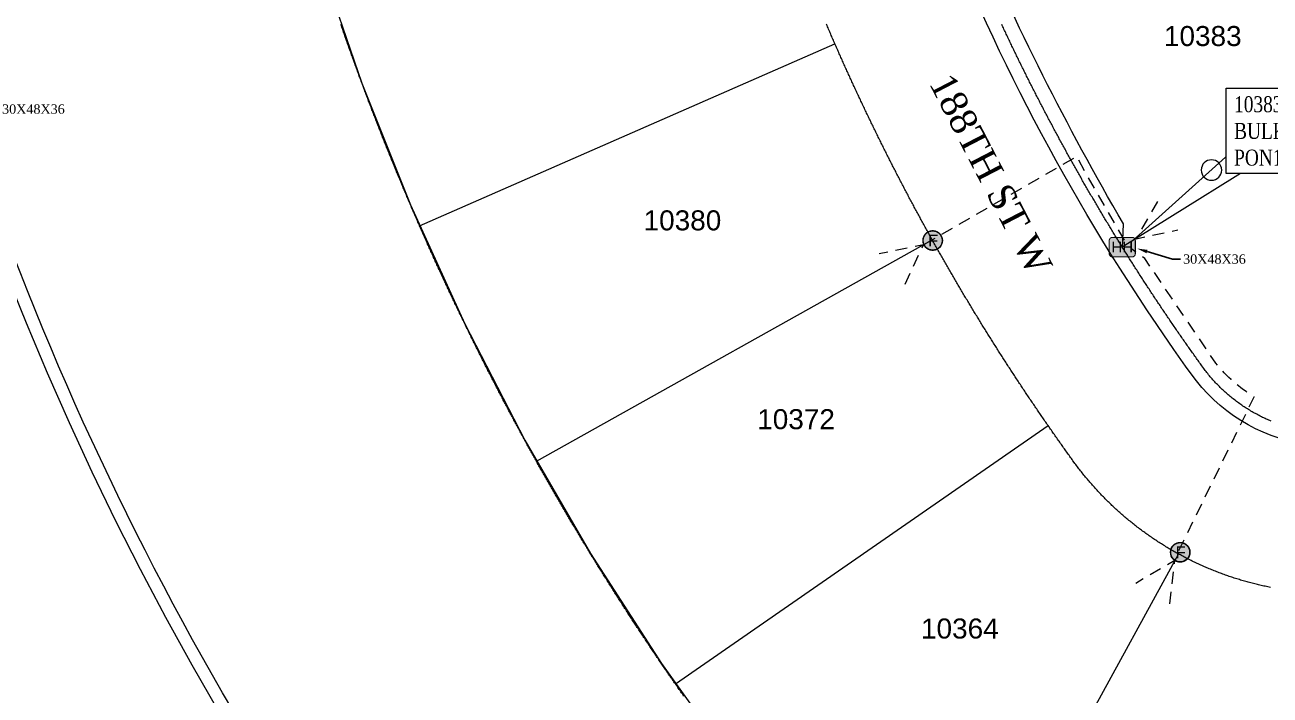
# Model space of a CAD drawing. Header units: feet. Extents: x 865220 to 2821149, y -2240498 to 944432.
# Drawn here: x 2812478.8 to 2812945.6, y 939882.5 to 940133.6 of the extents above; entities that cross this region are included whole.
import ezdxf
from ezdxf import colors
from ezdxf.entities.mleader import LeaderData, LeaderLine
from ezdxf.enums import TextEntityAlignment as Align
from ezdxf.lldxf.tags import DXFTag
from ezdxf.math import Vec2, Vec3

# ---------------------------------------------------------------- set-up
doc = ezdxf.new("R2010")
doc.units = ezdxf.units.FT
doc.header["$LTSCALE"] = 0.015
doc.header["$MEASUREMENT"] = 0
doc.linetypes.add('DASHED', pattern=[5, 3, -2])
for name, color, linetype in [('144A', 112, '144A'), ('48D', 112, '48D'), ('Dakota County Addresses', 7, 'Continuous'), ('Dakota County Parcels', 7, 'Continuous'), ('DETAIL', 7, 'Continuous'), ('DROP BURIED', 7, 'DASHED'), ('STREET NAME', 7, 'Continuous'), ('TAIL', 1, 'MST'), ('TELEPHONE STRUCT-PROP', 6, 'Continuous'), ('TERMINALS', 7, 'Continuous')]:
    doc.layers.add(name, color=color, linetype=linetype)
doc.layers.add('RUNNING LINE (UNDERGROUND)', color=10, linetype='Continuous', lineweight=40)
doc.styles.add('Dimensions 100', font='arial.ttf')
doc.styles.add('Line', font='txt.shx', dxfattribs={"height": 3})
doc.styles.add('SIMPLEX', font='times.ttf', dxfattribs={"width": 0.8})
doc.styles.get("Standard").update_dxf_attribs({"font": 'times.ttf'})
doc.styles.add('Utilities', font='arial.ttf', dxfattribs={"height": 2.5})
tags = doc.linetypes.add('144A', pattern='A,80,-5,["144A",Line,S=1.5,R=0,X=0,Y=-1.5],-24', length=109).pattern_tags.tags
tags[6] = DXFTag(74, 10)
tags = doc.linetypes.add('48D', pattern='A,80,-5,["48D",Line,S=1.5,R=0,X=0,Y=-1.5],-20', length=105).pattern_tags.tags
tags[6] = DXFTag(74, 10)
tags = doc.linetypes.add('MST', pattern='A,5,-5,5,-5,["TAIL",Line,S=1.5,R=0,X=0,Y=-1.5],-20', length=40).pattern_tags.tags
tags[10] = DXFTag(74, 10)

# ---------------------------------------------------------------- blocks, each defined once
blk = doc.blocks.new('ACMAP_ANN_TEMPLATE_Dakota County Addresses')
at = {"layer": 'Dakota County Addresses', "style": 'Dimensions 100'}
blk.add_attdef('DakotaCountyAddress', text='', height=50, dxfattribs=at).set_placement((0, 0), align=Align.CENTER)
blk = doc.blocks.new('NEW HH')
at = {"ltscale": 40, "true_color": 0xffffff}
h = blk.add_hatch(color=7, dxfattribs=at)
h.dxf.hatch_style = 1
h.paths.add_polyline_path([(-0.0611, -0.0305, 0.414214), (-0.0458, -0.0458), (0.0458, -0.0458, 0.414214), (0.0611, -0.0305), (0.0611, 0.0305, 0.414214), (0.0458, 0.0458), (-0.0458, 0.0458, 0.414214), (-0.0611, 0.0305)])
at = {"layer": 'RUNNING LINE (UNDERGROUND)', "color": 6, "lineweight": 0, "const_width": 0.005, "flags": 128}
blk.add_lwpolyline([(-0.0611, 0.0305), (-0.0611, -0.0305, 0.414214), (-0.0458, -0.0458), (0.0458, -0.0458, 0.414214), (0.0611, -0.0305), (0.0611, 0.0305, 0.414214), (0.0458, 0.0458), (-0.0458, 0.0458, 0.414214)], format="xyb", close=True, dxfattribs=at)
at = {"layer": 'TELEPHONE STRUCT-PROP', "color": 18, "true_color": 0x000000, "style": 'Utilities'}
blk.add_text('HH', height=0.05, dxfattribs=at).set_placement((0, 0), align=Align.MIDDLE_CENTER)
blk = doc.blocks.new('TERMINAL')
at = {"lineweight": 5, "ltscale": 0.5, "flags": 128}
blk.add_lwpolyline([(-0.07, -0.65), (-0.07, 44.75)], dxfattribs=at)
at = {"lineweight": 5, "ltscale": 0.5}
blk.add_circle((-0.07, 37.61), 3.83, dxfattribs=at)
blk = doc.blocks.new('Proposed FlowerPot')
at = {"lineweight": 5, "ltscale": 100, "true_color": 0xffffff}
h = blk.add_hatch(color=7, dxfattribs=at)
h.dxf.hatch_style = 1
h.paths.add_polyline_path([(-0.0604, 0, 0.414214), (0, -0.0604, 0.414214), (0.0604, 0, 0.414214), (0, 0.0604, 0.414214)])
at = {"lineweight": 5, "ltscale": 100}
blk.add_circle((0, 0), 0.0604, dxfattribs=at)
at = {"layer": 'RUNNING LINE (UNDERGROUND)', "color": 6, "lineweight": 5, "const_width": 0.00907, "flags": 128}
blk.add_lwpolyline([(-0.0604, 0, -0.414214), (0, 0.0604, -0.414214), (0.0604, 0, -0.414214), (0, -0.0604, -0.414214), (-0.0604, 0)], format="xyb", dxfattribs=at)
at = {"color": 18, "linetype": 'ByBlock', "lineweight": 5, "ltscale": 100, "true_color": 0x000000, "style": 'Dimensions 100'}
blk.add_text('F', height=0.0744, dxfattribs=at).set_placement((-0.029, -0.0374))

msp = doc.modelspace()

# ---------------------------------------------------------------- linework, layer by layer
at = {"layer": '144A', "lineweight": 5, "ltscale": 50, "flags": 128}
msp.add_lwpolyline([(2814251.08, 939562.11), (2814223.82, 939670.85), (2814217.93, 939689.59), (2814209.93, 939707.36), (2814199.89, 939724.07), (2814187.95, 939739.48), (2814174.27, 939753.37), (2814159.05, 939765.55), (2814142.51, 939775.85), (2814124.86, 939784.12), (2814106.31, 939790.28), (2814093.48, 939793.16), (2814080.32, 939795.03), (2813961.35, 939807.11), (2813965.74, 939860.55), (2813967.85, 939909.13), (2813968.11, 939956.4), (2813967.59, 939996.78), (2813966.42, 940085.76), (2813963.81, 940285.34), (2813948.5, 940341.34, 0.262115), (2813858.71, 940391.79), (2813791.04, 940391.74), (2813571.34, 940391.58, 0.463204), (2813458.58, 940257.21), (2813460.37, 940248.71), (2813467.24, 940225.92), (2813478.89, 940184.41), (2813484.72, 940161), (2813489.07, 940141.9), (2813494.29, 940117.06), (2813347.72, 940103.22), (2813217.61, 940090.93, 0.035236), (2813158.69, 940083.29, 0.084911), (2813093.58, 940055.46), (2813085.05, 940049.65), (2813078.39, 940044.67), (2813068.7, 940036.95), (2813009.54, 939989.75, -0.415738), (2812917.99, 940000.28), (2812916.04, 940002.88), (2812913.96, 940005.78), (2812909.6, 940011.95), (2812899.39, 940026.89), (2812889.26, 940042.48), (2812885.98, 940047.7, -0.117248), (2812769.65, 940395.18), (2812768.9, 940400.97), (2812768.45, 940403.85), (2812768.35, 940404.45, 0.177947), (2812708.55, 940509.19), (2812660.54, 940544.6, 0.149356), (2812569.5, 940570.93), (2812534.62, 940570.41), (2812501.95, 941445.53), (2812498.4, 941731.02), (2812503.32, 941737.82)], format="xyb", dxfattribs=at)
at = {"layer": '48D', "lineweight": 5, "ltscale": 50, "flags": 128}
msp.add_lwpolyline([(2813501.03, 939102.46), (2813494.95, 939112.51), (2813354.8, 939205.82), (2812900.35, 939508.55), (2812884.87, 939519.37), (2812861.55, 939536.4), (2812828.14, 939562.39), (2812798.34, 939587.29), (2812781.55, 939602.09), (2812763.31, 939618.84), (2812749.95, 939631.57), (2812744.88, 939636.41), (2812727.72, 939653.69, -0.106157), (2812468.85, 940062.46), (2812460.57, 940083.23), (2812452.61, 940089.69)], format="xyb", dxfattribs=at)
at = {"layer": 'Dakota County Parcels', "lineweight": 5}
for p, q in [((2812626.77, 940058.37), (2812782.51, 940126.52)), ((2813007.92, 940123.59), (2812890.22, 940050.35)), ((2812670.56, 939970.2), (2812818.98, 940053.09)), ((2812722.68, 939886.67), (2812862.37, 939983.53)), ((2812819.36, 939767.56), (2812911.32, 939935.34))]:
    msp.add_line(p, q, dxfattribs=at)
for points in [[(2812541.72, 940447.66), (2812543.78, 940398.65), (2812548.2, 940349.79), (2812554.97, 940301.2), (2812564.08, 940252.99), (2812575.51, 940205.29), (2812589.22, 940158.18), (2812605.19, 940111.8), (2812623.39, 940066.24), (2812643.75, 940021.61), (2812666.25, 939978.01), (2812690.83, 939935.56), (2812717.43, 939894.33), (2812745.98, 939854.44), (2812776.43, 939815.98), (2812808.7, 939779.03), (2812842.71, 939743.67), (2812878.39, 939710.01), (2812915.66, 939678.1), (2812954.42, 939648.03), (2812994.58, 939619.86)], [(2812626.77, 940058.37), (2812626.57, 940058.83), (2812626.37, 940059.29), (2812626.17, 940059.75), (2812625.97, 940060.21), (2812625.78, 940060.67), (2812625.58, 940061.12), (2812625.38, 940061.58), (2812625.18, 940062.04), (2812624.98, 940062.5), (2812624.78, 940062.96), (2812624.58, 940063.42), (2812624.39, 940063.88), (2812624.19, 940064.34), (2812623.99, 940064.8), (2812623.79, 940065.26), (2812623.6, 940065.71), (2812623.4, 940066.17), (2812623.2, 940066.63), (2812623.01, 940067.09), (2812622.81, 940067.55), (2812622.62, 940068.01), (2812622.42, 940068.47), (2812622.22, 940068.93), (2812622.03, 940069.39), (2812621.83, 940069.86), (2812621.64, 940070.32), (2812621.45, 940070.78), (2812621.25, 940071.24), (2812621.06, 940071.7), (2812620.86, 940072.16), (2812620.67, 940072.62), (2812620.48, 940073.08), (2812620.28, 940073.54), (2812620.09, 940074), (2812619.9, 940074.46), (2812619.71, 940074.93), (2812619.51, 940075.39), (2812619.32, 940075.85), (2812619.13, 940076.31), (2812618.94, 940076.77), (2812618.75, 940077.23), (2812618.56, 940077.7), (2812618.37, 940078.16), (2812618.18, 940078.62), (2812617.98, 940079.08), (2812617.79, 940079.55), (2812617.6, 940080.01), (2812617.42, 940080.47), (2812617.23, 940080.93), (2812617.04, 940081.4), (2812616.85, 940081.86), (2812616.66, 940082.32), (2812616.47, 940082.78), (2812616.28, 940083.25), (2812616.09, 940083.71), (2812615.91, 940084.17), (2812615.72, 940084.64), (2812615.53, 940085.1), (2812615.34, 940085.57), (2812615.16, 940086.03), (2812614.97, 940086.49), (2812614.78, 940086.96), (2812614.6, 940087.42), (2812614.41, 940087.88), (2812614.23, 940088.35), (2812614.04, 940088.81), (2812613.86, 940089.28), (2812613.67, 940089.74), (2812613.49, 940090.21), (2812613.3, 940090.67), (2812613.12, 940091.14), (2812612.93, 940091.6), (2812612.75, 940092.06), (2812612.56, 940092.53), (2812612.38, 940093), (2812612.2, 940093.46), (2812612.01, 940093.93), (2812611.83, 940094.39), (2812611.65, 940094.86), (2812611.47, 940095.32), (2812611.28, 940095.79), (2812611.1, 940096.25), (2812610.92, 940096.72), (2812610.74, 940097.18), (2812610.56, 940097.65), (2812610.38, 940098.12), (2812610.2, 940098.58), (2812610.02, 940099.05), (2812609.84, 940099.52), (2812609.66, 940099.98), (2812609.48, 940100.45), (2812609.3, 940100.91), (2812609.12, 940101.38), (2812608.94, 940101.85), (2812608.76, 940102.31), (2812608.58, 940102.78), (2812608.4, 940103.25), (2812608.22, 940103.72), (2812608.05, 940104.18), (2812607.87, 940104.65), (2812607.69, 940105.12), (2812607.51, 940105.59), (2812607.34, 940106.05), (2812607.16, 940106.52), (2812606.98, 940106.99), (2812606.81, 940107.46), (2812606.63, 940107.92), (2812606.45, 940108.39), (2812606.28, 940108.86), (2812606.1, 940109.33), (2812605.93, 940109.8), (2812605.75, 940110.26), (2812605.58, 940110.73), (2812605.4, 940111.2), (2812605.23, 940111.67), (2812605.06, 940112.14), (2812604.88, 940112.61), (2812604.71, 940113.08), (2812604.53, 940113.55), (2812604.36, 940114.01), (2812604.19, 940114.48), (2812604.02, 940114.95), (2812603.84, 940115.42), (2812603.67, 940115.89), (2812603.5, 940116.36), (2812603.33, 940116.83), (2812603.16, 940117.3), (2812602.98, 940117.77), (2812602.81, 940118.24), (2812602.64, 940118.71), (2812602.47, 940119.18), (2812602.3, 940119.65), (2812602.13, 940120.12), (2812601.96, 940120.59), (2812601.79, 940121.06), (2812601.62, 940121.53), (2812601.45, 940122), (2812601.28, 940122.47), (2812601.12, 940122.94), (2812600.95, 940123.41), (2812600.78, 940123.88), (2812600.61, 940124.35), (2812600.44, 940124.82), (2812600.28, 940125.3), (2812600.11, 940125.77), (2812599.94, 940126.24), (2812599.77, 940126.71), (2812599.61, 940127.18), (2812599.44, 940127.65), (2812599.27, 940128.12), (2812599.11, 940128.59), (2812598.94, 940129.07), (2812598.78, 940129.54), (2812598.61, 940130.01), (2812598.45, 940130.48), (2812598.28, 940130.95), (2812598.12, 940131.43), (2812597.95, 940131.9), (2812597.79, 940132.37), (2812597.63, 940132.84), (2812597.46, 940133.32), (2812597.3, 940133.79)], [(2812782.51, 940126.52), (2812782.31, 940126.97), (2812782.11, 940127.43), (2812781.91, 940127.89), (2812781.71, 940128.35), (2812781.51, 940128.81), (2812781.32, 940129.27), (2812781.12, 940129.73), (2812780.92, 940130.18), (2812780.72, 940130.64), (2812780.52, 940131.1), (2812780.32, 940131.56), (2812780.13, 940132.02), (2812779.93, 940132.48), (2812779.73, 940132.94), (2812779.54, 940133.4), (2812779.34, 940133.86)], [(2812890.22, 940050.35), (2812889.96, 940050.78), (2812889.7, 940051.2), (2812889.43, 940051.63), (2812889.17, 940052.05), (2812888.91, 940052.48), (2812888.64, 940052.9), (2812888.38, 940053.33), (2812888.12, 940053.76), (2812887.86, 940054.18), (2812887.6, 940054.61), (2812887.33, 940055.03), (2812887.07, 940055.46), (2812886.81, 940055.89), (2812886.55, 940056.31), (2812886.29, 940056.74), (2812886.03, 940057.17), (2812885.77, 940057.59), (2812885.51, 940058.02), (2812885.25, 940058.45), (2812885, 940058.88), (2812884.74, 940059.3), (2812884.48, 940059.73), (2812884.22, 940060.16), (2812883.96, 940060.59), (2812883.71, 940061.02), (2812883.45, 940061.45), (2812883.19, 940061.88), (2812882.93, 940062.3), (2812882.68, 940062.73), (2812882.42, 940063.16), (2812882.17, 940063.59), (2812881.91, 940064.02), (2812881.66, 940064.45), (2812881.4, 940064.88), (2812881.15, 940065.31), (2812880.89, 940065.74), (2812880.64, 940066.17), (2812880.38, 940066.6), (2812880.13, 940067.03), (2812879.88, 940067.47), (2812879.62, 940067.9), (2812879.37, 940068.33), (2812879.12, 940068.76), (2812878.87, 940069.19), (2812878.61, 940069.62), (2812878.36, 940070.05), (2812878.11, 940070.49), (2812877.86, 940070.92), (2812877.61, 940071.35), (2812877.36, 940071.78), (2812877.11, 940072.22), (2812876.86, 940072.65), (2812876.61, 940073.08), (2812876.36, 940073.52), (2812876.11, 940073.95), (2812875.86, 940074.38), (2812875.61, 940074.82), (2812875.36, 940075.25), (2812875.11, 940075.68), (2812874.87, 940076.12), (2812874.62, 940076.55), (2812874.37, 940076.99), (2812874.12, 940077.42), (2812873.88, 940077.86), (2812873.63, 940078.29), (2812873.38, 940078.73), (2812873.14, 940079.16), (2812872.89, 940079.6), (2812872.65, 940080.03), (2812872.4, 940080.47), (2812872.16, 940080.9), (2812871.91, 940081.34), (2812871.67, 940081.78), (2812871.42, 940082.21), (2812871.18, 940082.65), (2812870.94, 940083.09), (2812870.69, 940083.52), (2812870.45, 940083.96), (2812870.21, 940084.4), (2812869.97, 940084.83), (2812869.72, 940085.27), (2812869.48, 940085.71), (2812869.24, 940086.15), (2812869, 940086.59), (2812868.76, 940087.02), (2812868.52, 940087.46), (2812868.28, 940087.9), (2812868.04, 940088.34), (2812867.8, 940088.78), (2812867.56, 940089.22), (2812867.32, 940089.66), (2812867.08, 940090.09), (2812866.84, 940090.53), (2812866.6, 940090.97), (2812866.37, 940091.41), (2812866.13, 940091.85), (2812865.89, 940092.29), (2812865.65, 940092.73), (2812865.42, 940093.17), (2812865.18, 940093.61), (2812864.94, 940094.05), (2812864.71, 940094.49), (2812864.47, 940094.93), (2812864.23, 940095.38), (2812864, 940095.82), (2812863.76, 940096.26), (2812863.53, 940096.7), (2812863.29, 940097.14), (2812863.06, 940097.58), (2812862.83, 940098.02), (2812862.59, 940098.47), (2812862.36, 940098.91), (2812862.13, 940099.35), (2812861.89, 940099.79), (2812861.66, 940100.24), (2812861.43, 940100.68), (2812861.2, 940101.12), (2812860.96, 940101.56), (2812860.73, 940102.01), (2812860.5, 940102.45), (2812860.27, 940102.89), (2812860.04, 940103.34), (2812859.81, 940103.78), (2812859.58, 940104.23), (2812859.35, 940104.67), (2812859.12, 940105.11), (2812858.89, 940105.56), (2812858.66, 940106), (2812858.43, 940106.45), (2812858.21, 940106.89), (2812857.98, 940107.34), (2812857.75, 940107.78), (2812857.52, 940108.23), (2812857.3, 940108.67), (2812857.07, 940109.12), (2812856.84, 940109.56), (2812856.62, 940110.01), (2812856.39, 940110.46), (2812856.16, 940110.9), (2812855.94, 940111.35), (2812855.71, 940111.79), (2812855.49, 940112.24), (2812855.26, 940112.69), (2812855.04, 940113.13), (2812854.82, 940113.58), (2812854.59, 940114.03), (2812854.37, 940114.47), (2812854.15, 940114.92), (2812853.92, 940115.37), (2812853.7, 940115.82), (2812853.48, 940116.27), (2812853.26, 940116.71), (2812853.03, 940117.16), (2812852.81, 940117.61), (2812852.59, 940118.06), (2812852.37, 940118.51), (2812852.15, 940118.95), (2812851.93, 940119.4), (2812851.71, 940119.85), (2812851.49, 940120.3), (2812851.27, 940120.75), (2812851.05, 940121.2), (2812850.83, 940121.65), (2812850.61, 940122.1), (2812850.39, 940122.55), (2812850.18, 940123), (2812849.96, 940123.45), (2812849.74, 940123.9), (2812849.52, 940124.35), (2812849.31, 940124.8), (2812849.09, 940125.25), (2812848.87, 940125.7), (2812848.66, 940126.15), (2812848.44, 940126.6), (2812848.23, 940127.05), (2812848.01, 940127.5), (2812847.8, 940127.96), (2812847.58, 940128.41), (2812847.37, 940128.86), (2812847.15, 940129.31), (2812846.94, 940129.76), (2812846.73, 940130.22), (2812846.51, 940130.67), (2812846.3, 940131.12), (2812846.09, 940131.57), (2812845.87, 940132.02), (2812845.66, 940132.48), (2812845.45, 940132.93), (2812845.24, 940133.38), (2812845.03, 940133.84)], [(2812818.98, 940053.09), (2812818.73, 940053.53), (2812818.49, 940053.96), (2812818.25, 940054.4), (2812818, 940054.84), (2812817.76, 940055.27), (2812817.52, 940055.71), (2812817.28, 940056.15), (2812817.03, 940056.59), (2812816.79, 940057.02), (2812816.55, 940057.46), (2812816.31, 940057.9), (2812816.07, 940058.34), (2812815.83, 940058.78), (2812815.59, 940059.21), (2812815.35, 940059.65), (2812815.11, 940060.09), (2812814.87, 940060.53), (2812814.63, 940060.97), (2812814.39, 940061.41), (2812814.15, 940061.85), (2812813.91, 940062.29), (2812813.67, 940062.73), (2812813.44, 940063.17), (2812813.2, 940063.61), (2812812.96, 940064.05), (2812812.72, 940064.49), (2812812.49, 940064.93), (2812812.25, 940065.37), (2812812.01, 940065.81), (2812811.78, 940066.25), (2812811.54, 940066.69), (2812811.31, 940067.13), (2812811.07, 940067.57), (2812810.84, 940068.01), (2812810.6, 940068.45), (2812810.37, 940068.89), (2812810.13, 940069.34), (2812809.9, 940069.78), (2812809.66, 940070.22), (2812809.43, 940070.66), (2812809.2, 940071.1), (2812808.96, 940071.55), (2812808.73, 940071.99), (2812808.5, 940072.43), (2812808.27, 940072.87), (2812808.04, 940073.32), (2812807.8, 940073.76), (2812807.57, 940074.2), (2812807.34, 940074.65), (2812807.11, 940075.09), (2812806.88, 940075.53), (2812806.65, 940075.98), (2812806.42, 940076.42), (2812806.19, 940076.86), (2812805.96, 940077.31), (2812805.73, 940077.75), (2812805.5, 940078.2), (2812805.27, 940078.64), (2812805.04, 940079.09), (2812804.82, 940079.53), (2812804.59, 940079.98), (2812804.36, 940080.42), (2812804.13, 940080.87), (2812803.9, 940081.31), (2812803.68, 940081.76), (2812803.45, 940082.2), (2812803.22, 940082.65), (2812803, 940083.09), (2812802.77, 940083.54), (2812802.55, 940083.99), (2812802.32, 940084.43), (2812802.1, 940084.88), (2812801.87, 940085.33), (2812801.65, 940085.77), (2812801.42, 940086.22), (2812801.2, 940086.67), (2812800.97, 940087.11), (2812800.75, 940087.56), (2812800.53, 940088.01), (2812800.3, 940088.45), (2812800.08, 940088.9), (2812799.86, 940089.35), (2812799.64, 940089.8), (2812799.42, 940090.25), (2812799.19, 940090.69), (2812798.97, 940091.14), (2812798.75, 940091.59), (2812798.53, 940092.04), (2812798.31, 940092.49), (2812798.09, 940092.94), (2812797.87, 940093.39), (2812797.65, 940093.83), (2812797.43, 940094.28), (2812797.21, 940094.73), (2812796.99, 940095.18), (2812796.77, 940095.63), (2812796.55, 940096.08), (2812796.34, 940096.53), (2812796.12, 940096.98), (2812795.9, 940097.43), (2812795.68, 940097.88), (2812795.47, 940098.33), (2812795.25, 940098.78), (2812795.03, 940099.23), (2812794.82, 940099.68), (2812794.6, 940100.13), (2812794.38, 940100.59), (2812794.17, 940101.04), (2812793.95, 940101.49), (2812793.74, 940101.94), (2812793.52, 940102.39), (2812793.31, 940102.84), (2812793.09, 940103.29), (2812792.88, 940103.75), (2812792.67, 940104.2), (2812792.45, 940104.65), (2812792.24, 940105.1), (2812792.03, 940105.55), (2812791.81, 940106.01), (2812791.6, 940106.46), (2812791.39, 940106.91), (2812791.18, 940107.36), (2812790.97, 940107.82), (2812790.75, 940108.27), (2812790.54, 940108.72), (2812790.33, 940109.18), (2812790.12, 940109.63), (2812789.91, 940110.08), (2812789.7, 940110.54), (2812789.49, 940110.99), (2812789.28, 940111.45), (2812789.07, 940111.9), (2812788.86, 940112.35), (2812788.66, 940112.81), (2812788.45, 940113.26), (2812788.24, 940113.72), (2812788.03, 940114.17), (2812787.82, 940114.63), (2812787.62, 940115.08), (2812787.41, 940115.54), (2812787.2, 940115.99), (2812787, 940116.45), (2812786.79, 940116.9), (2812786.58, 940117.36), (2812786.38, 940117.81), (2812786.17, 940118.27), (2812785.97, 940118.73), (2812785.76, 940119.18), (2812785.56, 940119.64), (2812785.35, 940120.09), (2812785.15, 940120.55), (2812784.95, 940121.01), (2812784.74, 940121.46), (2812784.54, 940121.92), (2812784.34, 940122.38), (2812784.13, 940122.83), (2812783.93, 940123.29), (2812783.73, 940123.75), (2812783.53, 940124.21), (2812783.33, 940124.66), (2812783.12, 940125.12), (2812782.92, 940125.58), (2812782.72, 940126.04), (2812782.51, 940126.52)], [(2812670.56, 939970.2), (2812670.32, 939970.63), (2812670.08, 939971.07), (2812669.83, 939971.51), (2812669.59, 939971.94), (2812669.35, 939972.38), (2812669.1, 939972.82), (2812668.86, 939973.25), (2812668.62, 939973.69), (2812668.38, 939974.13), (2812668.14, 939974.57), (2812667.89, 939975), (2812667.65, 939975.44), (2812667.41, 939975.88), (2812667.17, 939976.32), (2812666.93, 939976.76), (2812666.69, 939977.19), (2812666.45, 939977.63), (2812666.21, 939978.07), (2812665.97, 939978.51), (2812665.73, 939978.95), (2812665.49, 939979.39), (2812665.25, 939979.83), (2812665.01, 939980.27), (2812664.77, 939980.71), (2812664.53, 939981.14), (2812664.3, 939981.58), (2812664.06, 939982.02), (2812663.82, 939982.46), (2812663.58, 939982.9), (2812663.35, 939983.34), (2812663.11, 939983.78), (2812662.87, 939984.22), (2812662.63, 939984.66), (2812662.4, 939985.1), (2812662.16, 939985.55), (2812661.93, 939985.99), (2812661.69, 939986.43), (2812661.45, 939986.87), (2812661.22, 939987.31), (2812660.98, 939987.75), (2812660.75, 939988.19), (2812660.51, 939988.63), (2812660.28, 939989.07), (2812660.04, 939989.52), (2812659.81, 939989.96), (2812659.58, 939990.4), (2812659.34, 939990.84), (2812659.11, 939991.28), (2812658.88, 939991.72), (2812658.64, 939992.17), (2812658.41, 939992.61), (2812658.18, 939993.05), (2812657.94, 939993.49), (2812657.71, 939993.94), (2812657.48, 939994.38), (2812657.25, 939994.82), (2812657.02, 939995.27), (2812656.79, 939995.71), (2812656.55, 939996.15), (2812656.32, 939996.6), (2812656.09, 939997.04), (2812655.86, 939997.48), (2812655.63, 939997.93), (2812655.4, 939998.37), (2812655.17, 939998.82), (2812654.94, 939999.26), (2812654.71, 939999.7), (2812654.48, 940000.15), (2812654.26, 940000.59), (2812654.03, 940001.04), (2812653.8, 940001.48), (2812653.57, 940001.93), (2812653.34, 940002.37), (2812653.11, 940002.82), (2812652.89, 940003.26), (2812652.66, 940003.71), (2812652.43, 940004.15), (2812652.2, 940004.6), (2812651.98, 940005.04), (2812651.75, 940005.49), (2812651.53, 940005.93), (2812651.3, 940006.38), (2812651.07, 940006.83), (2812650.85, 940007.27), (2812650.62, 940007.72), (2812650.4, 940008.17), (2812650.17, 940008.61), (2812649.95, 940009.06), (2812649.72, 940009.5), (2812649.5, 940009.95), (2812649.27, 940010.4), (2812649.05, 940010.85), (2812648.83, 940011.29), (2812648.6, 940011.74), (2812648.38, 940012.19), (2812648.16, 940012.63), (2812647.93, 940013.08), (2812647.71, 940013.53), (2812647.49, 940013.98), (2812647.27, 940014.43), (2812647.04, 940014.87), (2812646.82, 940015.32), (2812646.6, 940015.77), (2812646.38, 940016.22), (2812646.16, 940016.67), (2812645.94, 940017.11), (2812645.72, 940017.56), (2812645.5, 940018.01), (2812645.28, 940018.46), (2812645.06, 940018.91), (2812644.84, 940019.36), (2812644.62, 940019.81), (2812644.4, 940020.26), (2812644.18, 940020.71), (2812643.96, 940021.16), (2812643.74, 940021.61), (2812643.52, 940022.06), (2812643.31, 940022.51), (2812643.09, 940022.96), (2812642.87, 940023.41), (2812642.65, 940023.86), (2812642.44, 940024.31), (2812642.22, 940024.76), (2812642, 940025.21), (2812641.79, 940025.66), (2812641.57, 940026.11), (2812641.35, 940026.56), (2812641.14, 940027.01), (2812640.92, 940027.46), (2812640.71, 940027.91), (2812640.49, 940028.36), (2812640.28, 940028.81), (2812640.06, 940029.27), (2812639.85, 940029.72), (2812639.63, 940030.17), (2812639.42, 940030.62), (2812639.2, 940031.07), (2812638.99, 940031.52), (2812638.78, 940031.98), (2812638.56, 940032.43), (2812638.35, 940032.88), (2812638.14, 940033.33), (2812637.92, 940033.79), (2812637.71, 940034.24), (2812637.5, 940034.69), (2812637.29, 940035.14), (2812637.08, 940035.6), (2812636.86, 940036.05), (2812636.65, 940036.5), (2812636.44, 940036.96), (2812636.23, 940037.41), (2812636.02, 940037.86), (2812635.81, 940038.32), (2812635.6, 940038.77), (2812635.39, 940039.22), (2812635.18, 940039.68), (2812634.97, 940040.13), (2812634.76, 940040.59), (2812634.55, 940041.04), (2812634.34, 940041.49), (2812634.14, 940041.95), (2812633.93, 940042.4), (2812633.72, 940042.86), (2812633.51, 940043.31), (2812633.3, 940043.77), (2812633.1, 940044.22), (2812632.89, 940044.68), (2812632.68, 940045.13), (2812632.47, 940045.59), (2812632.27, 940046.04), (2812632.06, 940046.5), (2812631.86, 940046.95), (2812631.65, 940047.41), (2812631.44, 940047.86), (2812631.24, 940048.32), (2812631.03, 940048.78), (2812630.83, 940049.23), (2812630.62, 940049.69), (2812630.42, 940050.14), (2812630.21, 940050.6), (2812630.01, 940051.06), (2812629.81, 940051.51), (2812629.6, 940051.97), (2812629.4, 940052.43), (2812629.2, 940052.88), (2812628.99, 940053.34), (2812628.79, 940053.8), (2812628.59, 940054.25), (2812628.39, 940054.71), (2812628.18, 940055.17), (2812627.98, 940055.63), (2812627.78, 940056.08), (2812627.58, 940056.54), (2812627.38, 940057), (2812627.18, 940057.46), (2812626.98, 940057.91), (2812626.77, 940058.37)], [(2812862.37, 939983.53), (2812862.09, 939983.94), (2812861.8, 939984.36), (2812861.52, 939984.77), (2812861.23, 939985.18), (2812860.95, 939985.59), (2812860.67, 939986), (2812860.38, 939986.41), (2812860.1, 939986.83), (2812859.82, 939987.24), (2812859.54, 939987.65), (2812859.25, 939988.06), (2812858.97, 939988.48), (2812858.69, 939988.89), (2812858.41, 939989.3), (2812858.13, 939989.72), (2812857.85, 939990.13), (2812857.56, 939990.54), (2812857.28, 939990.96), (2812857, 939991.37), (2812856.72, 939991.78), (2812856.44, 939992.2), (2812856.16, 939992.61), (2812855.88, 939993.03), (2812855.61, 939993.44), (2812855.33, 939993.86), (2812855.05, 939994.27), (2812854.77, 939994.69), (2812854.49, 939995.1), (2812854.21, 939995.52), (2812853.94, 939995.93), (2812853.66, 939996.35), (2812853.38, 939996.77), (2812853.1, 939997.18), (2812852.83, 939997.6), (2812852.55, 939998.02), (2812852.27, 939998.43), (2812852, 939998.85), (2812851.72, 939999.27), (2812851.45, 939999.68), (2812851.17, 940000.1), (2812850.9, 940000.52), (2812850.62, 940000.94), (2812850.35, 940001.35), (2812850.07, 940001.77), (2812849.8, 940002.19), (2812849.53, 940002.61), (2812849.25, 940003.03), (2812848.98, 940003.45), (2812848.71, 940003.86), (2812848.43, 940004.28), (2812848.16, 940004.7), (2812847.89, 940005.12), (2812847.62, 940005.54), (2812847.35, 940005.96), (2812847.07, 940006.38), (2812846.8, 940006.8), (2812846.53, 940007.22), (2812846.26, 940007.64), (2812845.99, 940008.06), (2812845.72, 940008.48), (2812845.45, 940008.9), (2812845.18, 940009.32), (2812844.91, 940009.74), (2812844.64, 940010.17), (2812844.37, 940010.59), (2812844.1, 940011.01), (2812843.84, 940011.43), (2812843.57, 940011.85), (2812843.3, 940012.27), (2812843.03, 940012.7), (2812842.76, 940013.12), (2812842.5, 940013.54), (2812842.23, 940013.96), (2812841.96, 940014.39), (2812841.7, 940014.81), (2812841.43, 940015.23), (2812841.16, 940015.66), (2812840.9, 940016.08), (2812840.63, 940016.5), (2812840.37, 940016.93), (2812840.1, 940017.35), (2812839.84, 940017.78), (2812839.57, 940018.2), (2812839.31, 940018.62), (2812839.04, 940019.05), (2812838.78, 940019.47), (2812838.52, 940019.9), (2812838.25, 940020.32), (2812837.99, 940020.75), (2812837.73, 940021.17), (2812837.47, 940021.6), (2812837.2, 940022.02), (2812836.94, 940022.45), (2812836.68, 940022.88), (2812836.42, 940023.3), (2812836.16, 940023.73), (2812835.9, 940024.16), (2812835.64, 940024.58), (2812835.37, 940025.01), (2812835.11, 940025.44), (2812834.85, 940025.86), (2812834.59, 940026.29), (2812834.34, 940026.72), (2812834.08, 940027.14), (2812833.82, 940027.57), (2812833.56, 940028), (2812833.3, 940028.43), (2812833.04, 940028.86), (2812832.78, 940029.28), (2812832.53, 940029.71), (2812832.27, 940030.14), (2812832.01, 940030.57), (2812831.75, 940031), (2812831.5, 940031.43), (2812831.24, 940031.86), (2812830.98, 940032.29), (2812830.73, 940032.72), (2812830.47, 940033.14), (2812830.22, 940033.57), (2812829.96, 940034), (2812829.71, 940034.43), (2812829.45, 940034.86), (2812829.2, 940035.3), (2812828.94, 940035.73), (2812828.69, 940036.16), (2812828.44, 940036.59), (2812828.18, 940037.02), (2812827.93, 940037.45), (2812827.68, 940037.88), (2812827.42, 940038.31), (2812827.17, 940038.74), (2812826.92, 940039.18), (2812826.67, 940039.61), (2812826.42, 940040.04), (2812826.17, 940040.47), (2812825.91, 940040.9), (2812825.66, 940041.34), (2812825.41, 940041.77), (2812825.16, 940042.2), (2812824.91, 940042.63), (2812824.66, 940043.07), (2812824.41, 940043.5), (2812824.16, 940043.93), (2812823.91, 940044.37), (2812823.67, 940044.8), (2812823.42, 940045.23), (2812823.17, 940045.67), (2812822.92, 940046.1), (2812822.67, 940046.54), (2812822.43, 940046.97), (2812822.18, 940047.41), (2812821.93, 940047.84), (2812821.68, 940048.28), (2812821.44, 940048.71), (2812821.19, 940049.15), (2812820.95, 940049.58), (2812820.7, 940050.02), (2812820.45, 940050.45), (2812820.21, 940050.89), (2812819.96, 940051.32), (2812819.72, 940051.76), (2812819.48, 940052.2), (2812819.23, 940052.63), (2812818.98, 940053.09)], [(2812920.37, 940005.43), (2812920.08, 940005.84), (2812919.78, 940006.24), (2812919.49, 940006.65), (2812919.2, 940007.05), (2812918.91, 940007.46), (2812918.62, 940007.87), (2812918.33, 940008.27), (2812918.04, 940008.68), (2812917.74, 940009.09), (2812917.45, 940009.49), (2812917.16, 940009.9), (2812916.87, 940010.31), (2812916.59, 940010.72), (2812916.3, 940011.12), (2812916.01, 940011.53), (2812915.72, 940011.94), (2812915.43, 940012.35), (2812915.14, 940012.76), (2812914.85, 940013.17), (2812914.57, 940013.57), (2812914.28, 940013.98), (2812913.99, 940014.39), (2812913.7, 940014.8), (2812913.42, 940015.21), (2812913.13, 940015.62), (2812912.85, 940016.03), (2812912.56, 940016.44), (2812912.27, 940016.85), (2812911.99, 940017.26), (2812911.7, 940017.67), (2812911.42, 940018.08), (2812911.13, 940018.5), (2812910.85, 940018.91), (2812910.57, 940019.32), (2812910.28, 940019.73), (2812910, 940020.14), (2812909.72, 940020.55), (2812909.43, 940020.97), (2812909.15, 940021.38), (2812908.87, 940021.79), (2812908.59, 940022.2), (2812908.3, 940022.62), (2812908.02, 940023.03), (2812907.74, 940023.44), (2812907.46, 940023.86), (2812907.18, 940024.27), (2812906.9, 940024.68), (2812906.62, 940025.1), (2812906.34, 940025.51), (2812906.06, 940025.93), (2812905.78, 940026.34), (2812905.5, 940026.76), (2812905.22, 940027.17), (2812904.94, 940027.58), (2812904.66, 940028), (2812904.39, 940028.42), (2812904.11, 940028.83), (2812903.83, 940029.25), (2812903.55, 940029.66), (2812903.28, 940030.08), (2812903, 940030.5), (2812902.72, 940030.91), (2812902.45, 940031.33), (2812902.17, 940031.75), (2812901.89, 940032.16), (2812901.62, 940032.58), (2812901.34, 940033), (2812901.07, 940033.41), (2812900.79, 940033.83), (2812900.52, 940034.25), (2812900.24, 940034.67), (2812899.97, 940035.09), (2812899.7, 940035.5), (2812899.42, 940035.92), (2812899.15, 940036.34), (2812898.88, 940036.76), (2812898.6, 940037.18), (2812898.33, 940037.6), (2812898.06, 940038.02), (2812897.79, 940038.44), (2812897.52, 940038.86), (2812897.25, 940039.28), (2812896.97, 940039.7), (2812896.7, 940040.12), (2812896.43, 940040.54), (2812896.16, 940040.96), (2812895.89, 940041.38), (2812895.62, 940041.8), (2812895.35, 940042.22), (2812895.08, 940042.64), (2812894.82, 940043.06), (2812894.55, 940043.49), (2812894.28, 940043.91), (2812894.01, 940044.33), (2812893.74, 940044.75), (2812893.47, 940045.17), (2812893.21, 940045.6), (2812892.94, 940046.02), (2812892.67, 940046.44), (2812892.41, 940046.87), (2812892.14, 940047.29), (2812891.88, 940047.71), (2812891.61, 940048.14), (2812891.34, 940048.56), (2812891.08, 940048.98), (2812890.81, 940049.41), (2812890.55, 940049.83), (2812890.22, 940050.35)], [(2812724.17, 939650.17), (2812710.07, 939664.84), (2812696.22, 939679.76), (2812682.63, 939694.92), (2812669.31, 939710.31), (2812656.26, 939725.93), (2812643.49, 939741.78), (2812630.99, 939757.84), (2812618.78, 939774.13), (2812606.85, 939790.62), (2812595.22, 939807.32), (2812583.87, 939824.22), (2812572.82, 939841.31), (2812562.08, 939858.6), (2812551.63, 939876.07), (2812541.49, 939893.72), (2812531.66, 939911.54), (2812522.15, 939929.53), (2812512.95, 939947.69), (2812504.07, 939966), (2812495.51, 939984.47), (2812487.27, 940003.08), (2812479.36, 940021.84), (2812471.77, 940040.73)], [(2812946.02, 939985.14), (2812945.56, 939985.33), (2812945.1, 939985.53), (2812944.64, 939985.73), (2812944.19, 939985.94), (2812943.73, 939986.14), (2812943.28, 939986.36), (2812942.83, 939986.57), (2812942.38, 939986.79), (2812941.93, 939987.02), (2812941.49, 939987.24), (2812941.04, 939987.48), (2812940.6, 939987.71), (2812940.16, 939987.95), (2812939.73, 939988.19), (2812939.29, 939988.44), (2812938.86, 939988.69), (2812938.43, 939988.94), (2812938, 939989.2), (2812937.57, 939989.46), (2812937.15, 939989.72), (2812936.72, 939989.99), (2812936.3, 939990.26), (2812935.88, 939990.53), (2812935.47, 939990.81), (2812935.06, 939991.09), (2812934.64, 939991.38), (2812934.24, 939991.66), (2812933.83, 939991.96), (2812933.43, 939992.25), (2812933.02, 939992.55), (2812932.63, 939992.85), (2812932.23, 939993.15), (2812931.84, 939993.46), (2812931.44, 939993.77), (2812931.06, 939994.09), (2812930.67, 939994.41), (2812930.29, 939994.73), (2812929.91, 939995.05), (2812929.53, 939995.38), (2812929.15, 939995.71), (2812928.78, 939996.04), (2812928.41, 939996.38), (2812928.04, 939996.72), (2812927.68, 939997.06), (2812927.32, 939997.41), (2812926.96, 939997.76), (2812926.61, 939998.11), (2812926.25, 939998.46), (2812925.91, 939998.82), (2812925.56, 939999.18), (2812925.22, 939999.55), (2812924.88, 939999.91), (2812924.54, 940000.28), (2812924.2, 940000.65), (2812923.87, 940001.03), (2812923.55, 940001.41), (2812923.22, 940001.79), (2812922.9, 940002.17), (2812922.58, 940002.55), (2812922.27, 940002.94), (2812921.95, 940003.33), (2812921.65, 940003.73), (2812921.34, 940004.12), (2812921.04, 940004.52), (2812920.74, 940004.92), (2812920.37, 940005.43)], [(2812871.73, 939970.31), (2812871.44, 939970.71), (2812871.15, 939971.12), (2812870.85, 939971.53), (2812870.56, 939971.93), (2812870.27, 939972.34), (2812869.98, 939972.74), (2812869.69, 939973.15), (2812869.4, 939973.56), (2812869.11, 939973.96), (2812868.82, 939974.37), (2812868.53, 939974.78), (2812868.24, 939975.18), (2812867.95, 939975.59), (2812867.66, 939976), (2812867.37, 939976.41), (2812867.08, 939976.82), (2812866.79, 939977.22), (2812866.5, 939977.63), (2812866.21, 939978.04), (2812865.93, 939978.45), (2812865.64, 939978.86), (2812865.35, 939979.27), (2812865.06, 939979.68), (2812864.78, 939980.09), (2812864.49, 939980.5), (2812864.2, 939980.9), (2812863.92, 939981.31), (2812863.63, 939981.72), (2812863.34, 939982.13), (2812863.06, 939982.55), (2812862.77, 939982.96), (2812862.37, 939983.53)], [(2812722.68, 939886.67), (2812722.39, 939887.08), (2812722.11, 939887.49), (2812721.82, 939887.9), (2812721.54, 939888.31), (2812721.26, 939888.72), (2812720.97, 939889.14), (2812720.69, 939889.55), (2812720.4, 939889.96), (2812720.12, 939890.37), (2812719.84, 939890.78), (2812719.56, 939891.2), (2812719.27, 939891.61), (2812718.99, 939892.02), (2812718.71, 939892.43), (2812718.43, 939892.85), (2812718.15, 939893.26), (2812717.86, 939893.67), (2812717.58, 939894.09), (2812717.3, 939894.5), (2812717.02, 939894.91), (2812716.74, 939895.33), (2812716.46, 939895.74), (2812716.18, 939896.15), (2812715.9, 939896.57), (2812715.62, 939896.98), (2812715.34, 939897.4), (2812715.06, 939897.81), (2812714.78, 939898.23), (2812714.5, 939898.64), (2812714.22, 939899.06), (2812713.94, 939899.47), (2812713.66, 939899.89), (2812713.39, 939900.3), (2812713.11, 939900.72), (2812712.83, 939901.13), (2812712.55, 939901.55), (2812712.28, 939901.96), (2812712, 939902.38), (2812711.72, 939902.8), (2812711.44, 939903.21), (2812711.17, 939903.63), (2812710.89, 939904.05), (2812710.62, 939904.46), (2812710.34, 939904.88), (2812710.06, 939905.3), (2812709.79, 939905.71), (2812709.51, 939906.13), (2812709.24, 939906.55), (2812708.96, 939906.97), (2812708.69, 939907.38), (2812708.41, 939907.8), (2812708.14, 939908.22), (2812707.86, 939908.64), (2812707.59, 939909.06), (2812707.32, 939909.47), (2812707.04, 939909.89), (2812706.77, 939910.31), (2812706.5, 939910.73), (2812706.22, 939911.15), (2812705.95, 939911.57), (2812705.68, 939911.99), (2812705.41, 939912.41), (2812705.13, 939912.83), (2812704.86, 939913.24), (2812704.59, 939913.66), (2812704.32, 939914.08), (2812704.05, 939914.5), (2812703.78, 939914.92), (2812703.51, 939915.34), (2812703.23, 939915.76), (2812702.96, 939916.19), (2812702.69, 939916.61), (2812702.42, 939917.03), (2812702.15, 939917.45), (2812701.88, 939917.87), (2812701.62, 939918.29), (2812701.35, 939918.71), (2812701.08, 939919.13), (2812700.81, 939919.55), (2812700.54, 939919.98), (2812700.27, 939920.4), (2812700, 939920.82), (2812699.73, 939921.24), (2812699.47, 939921.66), (2812699.2, 939922.09), (2812698.93, 939922.51), (2812698.67, 939922.93), (2812698.4, 939923.35), (2812698.13, 939923.78), (2812697.86, 939924.2), (2812697.6, 939924.62), (2812697.33, 939925.05), (2812697.07, 939925.47), (2812696.8, 939925.89), (2812696.54, 939926.32), (2812696.27, 939926.74), (2812696.01, 939927.16), (2812695.74, 939927.59), (2812695.48, 939928.01), (2812695.21, 939928.44), (2812694.95, 939928.86), (2812694.68, 939929.29), (2812694.42, 939929.71), (2812694.16, 939930.13), (2812693.89, 939930.56), (2812693.63, 939930.98), (2812693.37, 939931.41), (2812693.1, 939931.84), (2812692.84, 939932.26), (2812692.58, 939932.69), (2812692.32, 939933.11), (2812692.05, 939933.54), (2812691.79, 939933.96), (2812691.53, 939934.39), (2812691.27, 939934.82), (2812691.01, 939935.24), (2812690.75, 939935.67), (2812690.49, 939936.1), (2812690.23, 939936.52), (2812689.97, 939936.95), (2812689.71, 939937.38), (2812689.45, 939937.8), (2812689.19, 939938.23), (2812688.93, 939938.66), (2812688.67, 939939.09), (2812688.41, 939939.51), (2812688.15, 939939.94), (2812687.89, 939940.37), (2812687.63, 939940.8), (2812687.38, 939941.22), (2812687.12, 939941.65), (2812686.86, 939942.08), (2812686.6, 939942.51), (2812686.35, 939942.94), (2812686.09, 939943.37), (2812685.83, 939943.8), (2812685.57, 939944.23), (2812685.32, 939944.65), (2812685.06, 939945.08), (2812684.81, 939945.51), (2812684.55, 939945.94), (2812684.29, 939946.37), (2812684.04, 939946.8), (2812683.78, 939947.23), (2812683.53, 939947.66), (2812683.27, 939948.09), (2812683.02, 939948.52), (2812682.77, 939948.95), (2812682.51, 939949.38), (2812682.26, 939949.81), (2812682, 939950.24), (2812681.75, 939950.68), (2812681.5, 939951.11), (2812681.24, 939951.54), (2812680.99, 939951.97), (2812680.74, 939952.4), (2812680.49, 939952.83), (2812680.23, 939953.26), (2812679.98, 939953.7), (2812679.73, 939954.13), (2812679.48, 939954.56), (2812679.23, 939954.99), (2812678.98, 939955.42), (2812678.72, 939955.86), (2812678.47, 939956.29), (2812678.22, 939956.72), (2812677.97, 939957.15), (2812677.72, 939957.59), (2812677.47, 939958.02), (2812677.22, 939958.45), (2812676.97, 939958.89), (2812676.72, 939959.32), (2812676.48, 939959.75), (2812676.23, 939960.19), (2812675.98, 939960.62), (2812675.73, 939961.05), (2812675.48, 939961.49), (2812675.23, 939961.92), (2812674.99, 939962.36), (2812674.74, 939962.79), (2812674.49, 939963.23), (2812674.24, 939963.66), (2812674, 939964.1), (2812673.75, 939964.53), (2812673.5, 939964.97), (2812673.26, 939965.4), (2812673.01, 939965.84), (2812672.77, 939966.27), (2812672.52, 939966.71), (2812672.27, 939967.14), (2812672.03, 939967.58), (2812671.78, 939968.01), (2812671.54, 939968.45), (2812671.3, 939968.89), (2812671.05, 939969.32), (2812670.81, 939969.76), (2812670.56, 939970.2)], [(2812911.32, 939935.34), (2812910.89, 939935.58), (2812910.45, 939935.83), (2812910.01, 939936.07), (2812909.58, 939936.32), (2812909.15, 939936.57), (2812908.71, 939936.82), (2812908.28, 939937.07), (2812907.85, 939937.32), (2812907.42, 939937.58), (2812906.99, 939937.84), (2812906.56, 939938.09), (2812906.14, 939938.36), (2812905.71, 939938.62), (2812905.29, 939938.88), (2812904.87, 939939.15), (2812904.44, 939939.42), (2812904.02, 939939.69), (2812903.6, 939939.96), (2812903.18, 939940.23), (2812902.77, 939940.51), (2812902.35, 939940.78), (2812901.94, 939941.06), (2812901.52, 939941.34), (2812901.11, 939941.63), (2812900.7, 939941.91), (2812900.29, 939942.19), (2812899.88, 939942.48), (2812899.47, 939942.77), (2812899.06, 939943.06), (2812898.66, 939943.35), (2812898.25, 939943.65), (2812897.85, 939943.94), (2812897.45, 939944.24), (2812897.05, 939944.54), (2812896.65, 939944.84), (2812896.25, 939945.14), (2812895.85, 939945.45), (2812895.46, 939945.75), (2812895.06, 939946.06), (2812894.67, 939946.37), (2812894.28, 939946.68), (2812893.89, 939946.99), (2812893.5, 939947.3), (2812893.11, 939947.62), (2812892.72, 939947.94), (2812892.34, 939948.26), (2812891.95, 939948.58), (2812891.57, 939948.9), (2812891.19, 939949.22), (2812890.81, 939949.55), (2812890.43, 939949.87), (2812890.06, 939950.2), (2812889.68, 939950.53), (2812889.31, 939950.86), (2812888.93, 939951.19), (2812888.56, 939951.53), (2812888.19, 939951.87), (2812887.82, 939952.2), (2812887.45, 939952.54), (2812887.09, 939952.88), (2812886.72, 939953.22), (2812886.36, 939953.57), (2812886, 939953.91), (2812885.64, 939954.26), (2812885.28, 939954.61), (2812884.92, 939954.96), (2812884.57, 939955.31), (2812884.21, 939955.66), (2812883.86, 939956.02), (2812883.51, 939956.37), (2812883.16, 939956.73), (2812882.81, 939957.09), (2812882.46, 939957.45), (2812882.12, 939957.81), (2812881.77, 939958.17), (2812881.43, 939958.53), (2812881.09, 939958.9), (2812880.75, 939959.27), (2812880.41, 939959.64), (2812880.07, 939960.01), (2812879.74, 939960.38), (2812879.41, 939960.75), (2812879.07, 939961.12), (2812878.74, 939961.5), (2812878.42, 939961.88), (2812878.09, 939962.25), (2812877.76, 939962.63), (2812877.44, 939963.01), (2812877.12, 939963.4), (2812876.8, 939963.78), (2812876.48, 939964.16), (2812876.16, 939964.55), (2812875.84, 939964.94), (2812875.53, 939965.33), (2812875.22, 939965.72), (2812874.91, 939966.11), (2812874.6, 939966.5), (2812874.29, 939966.9), (2812873.98, 939967.29), (2812873.68, 939967.69), (2812873.38, 939968.08), (2812873.07, 939968.48), (2812872.78, 939968.88), (2812872.48, 939969.29), (2812872.18, 939969.69), (2812871.73, 939970.31)], [(2812945.74, 939922.85), (2812945.25, 939922.94), (2812944.76, 939923.04), (2812944.27, 939923.15), (2812943.78, 939923.25), (2812943.29, 939923.36), (2812942.8, 939923.46), (2812942.31, 939923.57), (2812941.83, 939923.69), (2812941.34, 939923.8), (2812940.85, 939923.92), (2812940.37, 939924.03), (2812939.88, 939924.16), (2812939.4, 939924.28), (2812938.91, 939924.4), (2812938.43, 939924.53), (2812937.95, 939924.66), (2812937.46, 939924.79), (2812936.98, 939924.92), (2812936.5, 939925.05), (2812936.02, 939925.19), (2812935.54, 939925.33), (2812935.06, 939925.47), (2812934.58, 939925.61), (2812934.1, 939925.76), (2812933.62, 939925.9), (2812933.15, 939926.05), (2812932.67, 939926.2), (2812932.19, 939926.35), (2812931.72, 939926.51), (2812931.24, 939926.66), (2812930.77, 939926.82), (2812930.29, 939926.98), (2812929.82, 939927.15), (2812929.35, 939927.31), (2812928.88, 939927.48), (2812928.41, 939927.64), (2812927.94, 939927.81), (2812927.47, 939927.99), (2812927, 939928.16), (2812926.53, 939928.34), (2812926.06, 939928.51), (2812925.6, 939928.69), (2812925.13, 939928.88), (2812924.67, 939929.06), (2812924.2, 939929.25), (2812923.74, 939929.43), (2812923.28, 939929.62), (2812922.81, 939929.81), (2812922.35, 939930.01), (2812921.89, 939930.2), (2812921.43, 939930.4), (2812920.98, 939930.6), (2812920.52, 939930.8), (2812920.06, 939931), (2812919.61, 939931.21), (2812919.15, 939931.42), (2812918.7, 939931.62), (2812918.24, 939931.83), (2812917.79, 939932.05), (2812917.34, 939932.26), (2812916.89, 939932.48), (2812916.44, 939932.7), (2812915.99, 939932.92), (2812915.54, 939933.14), (2812915.09, 939933.36), (2812914.65, 939933.59), (2812914.2, 939933.81), (2812913.76, 939934.04), (2812913.31, 939934.27), (2812912.87, 939934.51), (2812912.43, 939934.74), (2812911.99, 939934.98), (2812911.32, 939935.34)], [(2812725.86, 939882.1), (2812725.58, 939882.51), (2812725.29, 939882.92), (2812725, 939883.33), (2812724.72, 939883.74), (2812724.43, 939884.15), (2812724.15, 939884.56), (2812723.86, 939884.97), (2812723.57, 939885.38), (2812723.29, 939885.79), (2812723, 939886.2), (2812722.68, 939886.67)]]:
    msp.add_lwpolyline(points, dxfattribs=at)
at = {"layer": 'DROP BURIED', "lineweight": 5, "ltscale": 100, "flags": 128}
for points in [[(2812890.99, 940052.94), (2812873.06, 940084.3), (2812815.51, 940051.1)], [(2812903.46, 940067.48), (2812895.36, 940053.48), (2812911.09, 940056.84)], [(2812808.76, 940036.5), (2812815.71, 940051.23), (2812799.11, 940047.81)], [(2812908.04, 939916.73), (2812909.91, 939932.92), (2812895.28, 939924.36)]]:
    msp.add_lwpolyline(points, dxfattribs=at)
msp.add_lwpolyline([(2812911.43, 939936.62), (2812939.71, 939994.31, -0.095824), (2812925.32, 940006.85), (2812898.63, 940046.13), (2812893.75, 940049.55)], format="xyb", dxfattribs=at)
at = {"layer": 'TAIL', "lineweight": 5, "ltscale": 50, "flags": 128}
msp.add_lwpolyline([(2812890.32, 940049.99), (2812890.64, 940059.09, -0.030937), (2812833.75, 940172.08), (2812816.74, 940221.49), (2812811.65, 940224.25)], format="xyb", dxfattribs=at)

# ---------------------------------------------------------------- block references
at = {"lineweight": 5}
for name, p, xscale, yscale, zscale in [('Proposed FlowerPot', (2812819.14, 940052.84), 60, 60, 30), ('NEW HH', (2812890.22, 940050.35), 80, 80, 40), ('Proposed FlowerPot', (2812911.93, 939936), 60, 60, 30)]:
    msp.add_blockref(name, p, dxfattribs=dict(at, xscale=xscale, yscale=yscale, zscale=zscale))
at = {"layer": 'Dakota County Addresses', "lineweight": 5, "xscale": 0.15, "yscale": 0.15, "zscale": 0.15}
for p, values in [((2812920.39, 940125.72), {'DakotaCountyAddress': '10383'}), ((2812725.32, 940056.64), {'DakotaCountyAddress': '10380'}), ((2812767.92, 939982.13), {'DakotaCountyAddress': '10372'}), ((2812829.32, 939903.68), {'DakotaCountyAddress': '10364'})]:
    msp.add_blockref('ACMAP_ANN_TEMPLATE_Dakota County Addresses', p, dxfattribs=at).add_auto_attribs(values)
at = {"layer": 'TERMINALS', "lineweight": 5, "ltscale": 0.5, "xscale": -1, "rotation": 311.9458165624565}
msp.add_blockref('TERMINAL', (2812895.63, 940054.16), dxfattribs=at)

# ---------------------------------------------------------------- texts
at = {"layer": 'STREET NAME', "lineweight": 5, "ltscale": 40, "insert": (2812826.46, 940116.54), "char_height": 10, "attachment_point": 1, "rotation": 297.4336}
msp.add_mtext('188TH ST W', dxfattribs=at)

# ---------------------------------------------------------------- leaders
at = {"layer": 'DETAIL', "lineweight": 5, "ltscale": 5}
ml = msp.add_multileader_mtext('Standard', dxfattribs=at)
ml.set_content('30X48X36', color=256)
ml.set_leader_properties()
ml.build(insert=Vec2(0, 0))
ml.multileader.update_dxf_attribs({"has_text_frame": 1, "text_left_attachment_type": 2, "text_right_attachment_type": 2, "dogleg_length": 3})
ctx = ml.context
ctx.base_point, ctx.char_height, ctx.landing_gap_size, ctx.plane_origin = Vec3(2812469.24, 940102.07), 3.5, 1.5, Vec3(2812496.13, 940127.07)
ctx.left_attachment, ctx.right_attachment, ctx.text_align_type = 2, 2, 1
notes = []
notes.append((ctx, [(1, (1, 1, 0), (2812466.24, 940102.07), (1, 0), 3, [(0, [(2812457.49, 940092.13)], 0, [])])]))
ctx.mtext.insert, ctx.mtext.alignment, ctx.mtext.flow_direction = Vec3(2812482.02, 940103.85), 2, 5
ctx.mtext.has_bg_fill, ctx.mtext.bg_color, ctx.mtext.bg_scale_factor, ctx.mtext.bg_transparency, ctx.mtext.use_window_bg_color = 1, -1027028792, 1.5, 0, 1
for ctx, leaders in notes:
    for number, flags, end, landing, length, lines in leaders:
        leader = LeaderData()
        leader.index, (leader.has_last_leader_line, leader.has_dogleg_vector, leader.attachment_direction) = number, flags
        leader.last_leader_point, leader.dogleg_vector, leader.dogleg_length = Vec3(end), Vec3(landing), length
        for number, points, colour, breaks in lines:
            line = LeaderLine()
            line.index, line.vertices, line.color, line.breaks = number, Vec3.list(points), colors.encode_raw_color(colour), breaks
            leader.lines.append(line)
        ctx.leaders.append(leader)

# ---------------------------------------------------------------- next in the draw order: texts
at = {"layer": 'TERMINALS', "lineweight": 5, "ltscale": 0.5, "insert": (2812932.14, 940106.91), "char_height": 6, "attachment_point": 1, "style": 'SIMPLEX', "bg_fill": 19, "box_fill_scale": 1.5, "bg_fill_color": 256, "bg_fill_transparency": 0}
msp.add_mtext("10383 188TH ST W\\PBULK 6P - 100'\\PPON18950IA, 295-300", dxfattribs=at)

# ---------------------------------------------------------------- next in the draw order: leaders
at = {"layer": 'DETAIL', "lineweight": 5, "ltscale": 5}
ml = msp.add_multileader_mtext('Standard', dxfattribs=at)
ml.set_content('30X48X36', color=256)
ml.set_leader_properties()
ml.build(insert=Vec2(0, 0))
ml.multileader.update_dxf_attribs({"has_text_frame": 1, "text_left_attachment_type": 2, "text_right_attachment_type": 2, "dogleg_length": 3})
ctx = ml.context
ctx.base_point, ctx.char_height, ctx.landing_gap_size, ctx.plane_origin = Vec3(2812911.99, 940045.84), 3.5, 1.5, Vec3(2812940.64, 940068.45)
ctx.left_attachment, ctx.right_attachment, ctx.text_align_type = 2, 2, 1
notes = []
notes.append((ctx, [(1, (1, 1, 0), (2812908.99, 940045.84), (1, 0), 3, [(0, [(2812895.67, 940049.85)], 0, [])])]))
ctx.mtext.insert, ctx.mtext.alignment, ctx.mtext.flow_direction = Vec3(2812924.77, 940047.62), 2, 5
ctx.mtext.has_bg_fill, ctx.mtext.bg_color, ctx.mtext.bg_scale_factor, ctx.mtext.bg_transparency, ctx.mtext.use_window_bg_color = 1, -1027028792, 1.5, 0, 1
for ctx, leaders in notes:
    for number, flags, end, landing, length, lines in leaders:
        leader = LeaderData()
        leader.index, (leader.has_last_leader_line, leader.has_dogleg_vector, leader.attachment_direction) = number, flags
        leader.last_leader_point, leader.dogleg_vector, leader.dogleg_length = Vec3(end), Vec3(landing), length
        for number, points, colour, breaks in lines:
            line = LeaderLine()
            line.index, line.vertices, line.color, line.breaks = number, Vec3.list(points), colors.encode_raw_color(colour), breaks
            leader.lines.append(line)
        ctx.leaders.append(leader)

doc.saveas('drawing.dxf')
